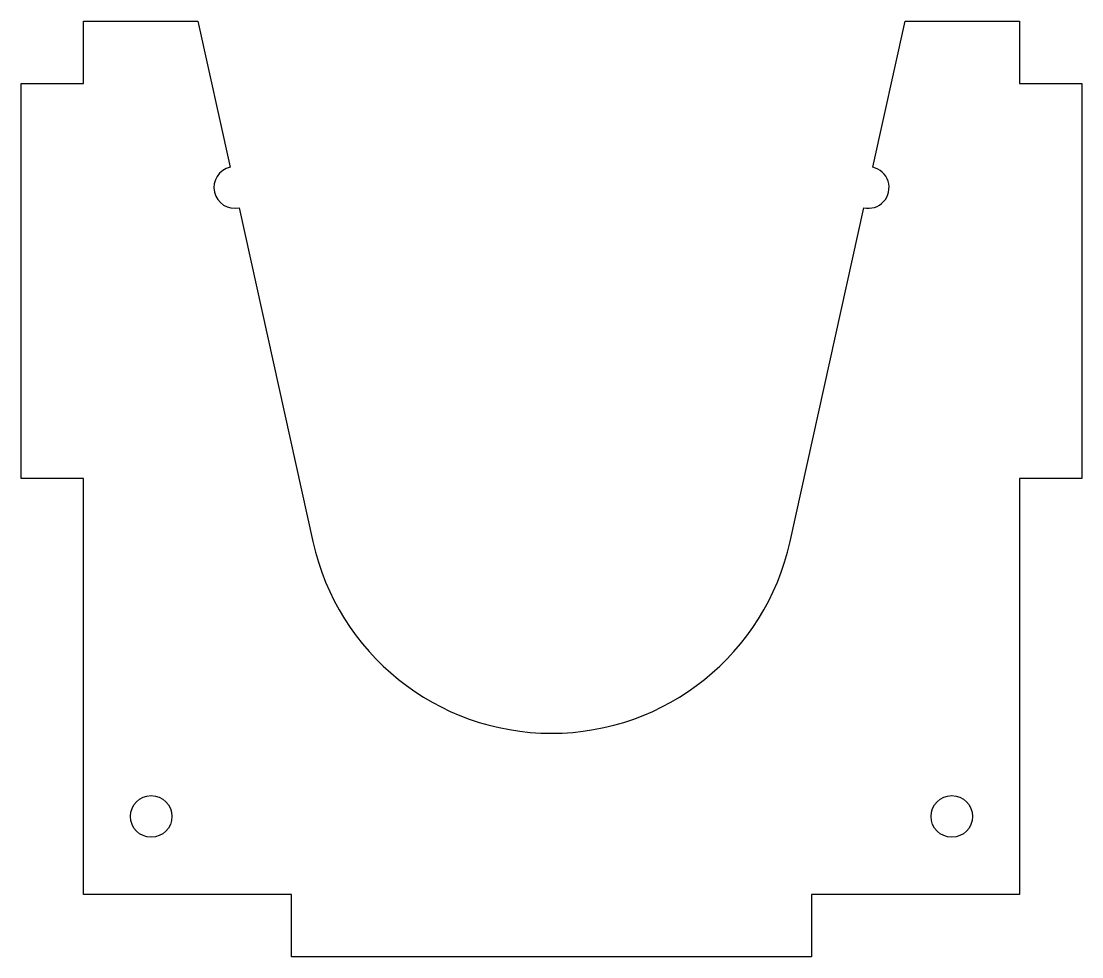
# Model space of a CAD drawing. Header units: millimetres. Extents: x -25.5 to 25.5, y -22.5 to 22.5.
import ezdxf

# ---------------------------------------------------------------- set-up
doc = ezdxf.new("R2010")
doc.units = ezdxf.units.MM
doc.layers.get('0').update_dxf_attribs({"linetype": 'CONTINUOUS'})

msp = doc.modelspace()

# ---------------------------------------------------------------- linework, layer by layer
msp.add_lwpolyline([(22.5, -19.5), (12.5, -19.5), (12.5, -22.5), (-12.5, -22.5), (-12.5, -19.5), (-22.5, -19.5), (-22.5, 0.5), (-25.5, 0.5), (-25.5, 19.5), (-22.5, 19.5), (-22.5, 22.5), (-17, 22.5), (-15.449, 15.476, 1), (-15.018, 13.524), (-11.474, -2.533, 0.803318), (11.474, -2.533), (15.018, 13.524, 1), (15.449, 15.476), (17, 22.5), (22.5, 22.5), (22.5, 19.5), (25.5, 19.5), (25.5, 0.5), (22.5, 0.5)], format="xyb", close=True)
for centre in [(-19.25, -15.75), (19.25, -15.75)]:
    msp.add_circle(centre, 1)

doc.saveas('drawing.dxf')
